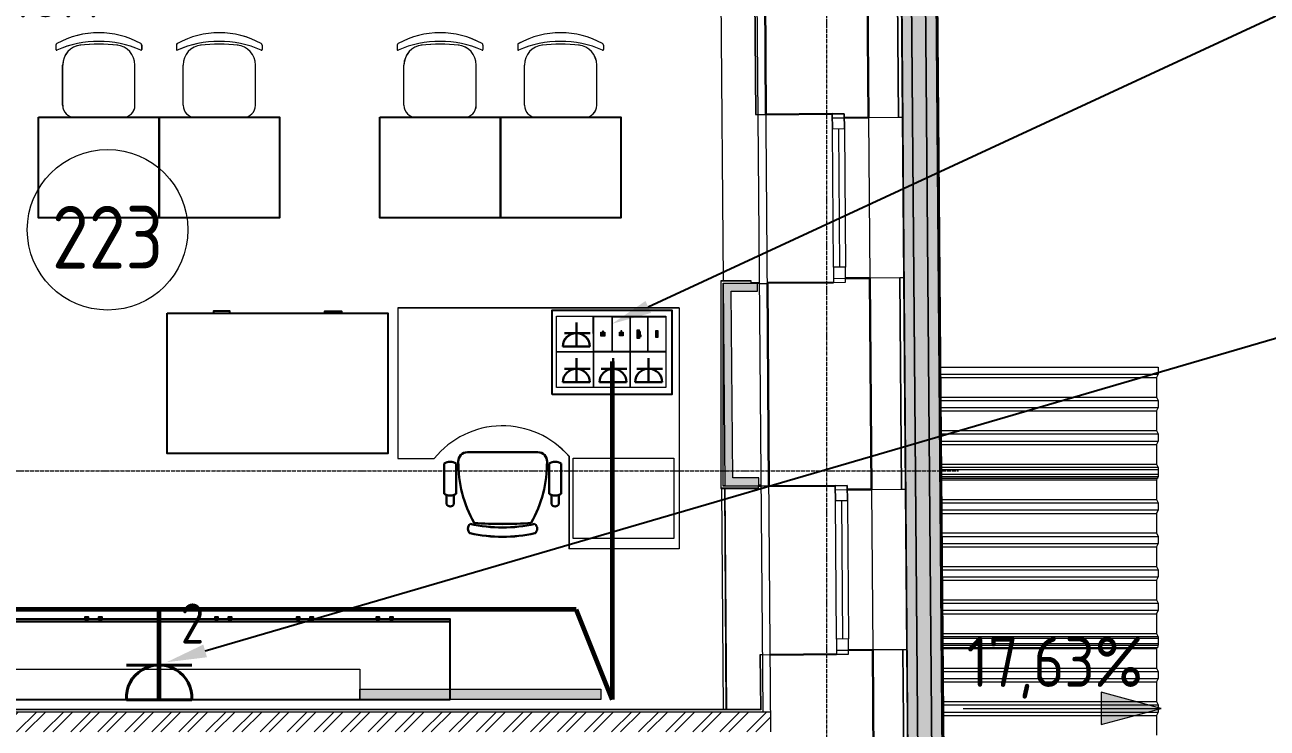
# Model space of a CAD drawing. Header units: millimetres. Extents: x -32 to 417638015, y -35 to 175284279.
# Drawn here: x 842121 to 848308, y 63432 to 66936 of the extents above; entities that cross this region are included whole.
import ezdxf
from ezdxf import colors
from ezdxf.entities.mleader import LeaderData, LeaderLine
from ezdxf.math import Vec2, Vec3

# ---------------------------------------------------------------- set-up
doc = ezdxf.new("R2010")
doc.units = ezdxf.units.MM
doc.linetypes.add('ADSK_Линия сетки', pattern=[25, 20, -2.5, 0, -2.5])
for name, color, linetype, lineweight in [('_ Окна', 7, 'Continuous', 9), ('_ЭМ_В полу', 26, 'Кабель в трубе', 60), ('_ЭМ_гофра', 5, 'Continuous', 60), ('_ЭМ_ТХобщее_слой', 7, 'Continuous', 30), ('Аннотация', 7, 'Continuous', 18), ('Обобщенные модели', 7, 'Continuous', 18), ('Ограждение', 7, 'Continuous', 9), ('Окна', 7, 'Continuous', 9), ('Оси', 253, 'Continuous', 9), ('Перекрытие', 7, 'Continuous', 18), ('Размеры', 7, 'Continuous', 9), ('Стены внутренние', 7, 'Continuous', 18), ('Стены наружные', 7, 'Continuous', 18), ('Стены несущие', 7, 'Continuous', 30), ('Стены отделка', 7, 'Continuous', 30), ('Стены штриховка', 7, 'Continuous', 9), ('ТХ', 5, 'Continuous', 0), ('ШТРИХОВКА', 252, 'Continuous', 15), ('Электро', 250, 'Continuous', 25), ('ЭМ', 5, 'Continuous', 40), ('ЭОМ_Кабель Быт. розеток', 5, 'Continuous', 30), ('ЭОМ_Кабель для СУП', 150, 'Continuous', 9)]:
    doc.layers.add(name, color=color, linetype=linetype, lineweight=lineweight)
for name, color, linetype in [('_ЭМ_Надписи', 7, 'Continuous'), ('PDF _СС_розетки', 7, 'Continuous'), ('ВНУТРЯНКА', 1, 'Continuous'), ('ЭОМ_Лотки рабочие', 5, 'Continuous')]:
    doc.layers.add(name, color=color, linetype=linetype)
doc.layers.add('PDF _ЭОМ _розетки', color=7, linetype='Continuous', true_color=0xeb0000)
doc.layers.add('Линии', color=7, linetype='Continuous', lineweight=9, true_color=0x00a600)
doc.styles.add('ELine', font='txt.shx')
doc.styles.add('GOST Common', font='GOST_Common.ttf', dxfattribs={"width": 0.9, "height": 350})
doc.styles.add('GOST Common_1', font='GOST_Common.ttf', dxfattribs={"width": 0.9, "height": 250})
doc.styles.add('ЭОМ', font='isocpeur.ttf', dxfattribs={"width": 0.85, "height": 250})
doc.linetypes.add('TRAY', pattern='A,12.119257,["_",ELine,S=4.5,R=90,X=0,Y=-1.555839],0.750382,["_",ELine,S=4.5,R=0,X=0,Y=-0.805849],1.314849,["_",ELine,S=4.5,R=0,X=0,Y=-0.805849],2.250029,["_",ELine,S=4.5,R=90,X=0,Y=-1.555839],13.565483', length=30)
doc.linetypes.add('Кабель в трубе', pattern='A,8,[133,ltypeshp.shx,S=1,R=0,X=10,Y=1.3],-3,[130,ltypeshp.shx,S=1.5,R=-45,X=-1.5,Y=0],8', length=19)

# ---------------------------------------------------------------- blocks, each defined once
blk = doc.blocks.new('Стул ученич штабелир №5-7')
at = {"color": 0, "linetype": 'ByBlock', "lineweight": -2}
for p, q in [((-120.1, 0), (120.1, 0)), ((-120.1, 0), (120.1, 0)), ((-179.9, -60), (-179.9, -260.3)), ((-179.9, -60), (-179.9, -260.3)), ((180.1, -60), (180.1, -260.3)), ((180.1, -60), (180.1, -260.3)), ((-213.4, -359), (-213.4, -337.3)), ((-213.4, -359), (-213.4, -337.3)), ((213.6, -359), (213.6, -337.3)), ((213.6, -359), (213.6, -337.3))]:
    blk.add_line(p, q, dxfattribs=at)
for centre, radius, start, end in [((-119.9, -60), 60, 90, 180), ((-119.9, -60), 60, 90, 180), ((120.1, -60), 60, 0, 90), ((120.1, -60), 60, 0, 90), ((-79.9, -260.3), 100, 180, 264.25844), ((-79.9, -260.3), 100, 180, 264.25844), ((80.1, -260.3), 100, 275.74156, 0), ((80.1, -260.3), 100, 275.74156, 0), ((-210.4, -337.3), 3, 63.89783, 180), ((-210.4, -337.3), 3, 63.89783, 180), ((-203.4, -359), 10, 180, 238.06825), ((-203.4, -359), 10, 180, 238.06825), ((0.1, 142.3), 520.8, 246.31951, 293.68049), ((0.1, 142.3), 520.8, 246.31951, 293.68049), ((0.1, 9), 430.5, 240.99166, 299.00834), ((0.1, 9), 430.5, 240.99166, 299.00834), ((0.1, 435.5), 800.4, 263.24698, 276.75302), ((0.1, 435.5), 800.4, 263.24698, 276.75302), ((203.6, -359), 10, 301.93175, 0), ((203.6, -359), 10, 301.93175, 0), ((210.6, -337.3), 3, 0, 116.10217), ((210.6, -337.3), 3, 0, 116.10217)]:
    blk.add_arc(centre, radius, start, end, dxfattribs=at)
blk = doc.blocks.new('Тх 2 этаж')
at = {"lineweight": 0, "true_color": 0x939598}
h = blk.add_hatch(color=252, dxfattribs=at)
h.dxf.hatch_style = 1
h.paths.add_polyline_path([(59399.2, 9820.5), (59399.2, 9870.5), (60599.2, 9870.5), (60599.2, 9820.5)])
at = {"color": 252, "linetype": 'Continuous', "lineweight": 5, "true_color": 0x939598}
for p, q in [((59589, 11770.5), (60989, 11770.5)), ((59589, 11770.5), (59589, 11020.5)), ((60989, 11770.5), (59589, 11770.5)), ((59589, 11770.5), (59589, 11020.5)), ((60989, 11770.5), (60989, 10570.5)), ((59589, 11020.5), (59769.9, 11020.5)), ((60441.1, 11031.5), (60441.1, 10570.5)), ((60989, 10570.5), (60441.1, 10570.5))]:
    blk.add_line(p, q, dxfattribs=at)
at = {"color": 252, "linetype": 'Continuous', "true_color": 0x939598}
for p, q in [((60285.7, 11052.1), (59935.6, 11052.1)), ((59819.1, 10844.7), (59819.1, 10995.9)), ((59879.3, 10844.7), (59879.3, 10995.9)), ((60342, 10844.7), (60342, 10995.9)), ((60402.3, 10844.7), (60402.3, 10995.9)), ((59831.1, 10793.3), (59831.1, 10838.9)), ((59867.8, 10793.3), (59867.8, 10839.1)), ((60353.5, 10793.3), (60353.5, 10839.1)), ((60390.3, 10793.3), (60390.2, 10838.9)), ((58399.2, 10208.5), (56949.2, 10208.5)), ((59849.2, 10208.5), (58399.2, 10208.5))]:
    blk.add_line(p, q, dxfattribs=at)
at = {"color": 252, "true_color": 0x939598}
for points in [[(57799.2, 12720.5), (58399.2, 12720.5), (58399.2, 12220.5), (57799.2, 12220.5)], [(58399.2, 12720.5), (58999.2, 12720.5), (58999.2, 12220.5), (58399.2, 12220.5)], [(59499.2, 12720.5), (60099.2, 12720.5), (60099.2, 12220.5), (59499.2, 12220.5)], [(60099.2, 12720.5), (60699.2, 12720.5), (60699.2, 12220.5), (60099.2, 12220.5)]]:
    blk.add_lwpolyline(points, close=True, dxfattribs=at)
at = {"color": 252, "linetype": 'Continuous', "true_color": 0x939598}
for points in [[(58439, 11745.5), (59539, 11745.5), (59539, 11045.5), (58439, 11045.5)], [(58399.2, 9820.5), (58399.2, 10220.5), (56949.2, 10220.5), (56949.2, 9820.5)], [(58030.2, 10220.5), (58047.6, 10220.5), (58047.6, 10230.7), (58030.2, 10230.7)], [(58097.9, 10220.5), (58115.3, 10220.5), (58115.3, 10230.7), (58097.9, 10230.7)], [(59849.2, 9820.5), (59849.2, 10220.5), (58399.2, 10220.5), (58399.2, 9820.5)], [(58676.3, 10220.5), (58693.7, 10220.5), (58693.7, 10230.7), (58676.3, 10230.7)], [(58744, 10220.5), (58761.4, 10220.5), (58761.4, 10230.7), (58744, 10230.7)], [(59083.3, 10220.5), (59100.7, 10220.5), (59100.7, 10230.7), (59083.3, 10230.7)], [(59151, 10220.5), (59168.4, 10220.5), (59168.4, 10230.7), (59151, 10230.7)], [(59480.2, 10220.5), (59497.6, 10220.5), (59497.6, 10230.7), (59480.2, 10230.7)], [(59547.9, 10220.5), (59565.3, 10220.5), (59565.3, 10230.7), (59547.9, 10230.7)]]:
    blk.add_lwpolyline(points, close=True, dxfattribs=at)
for points in [[(58752.3, 11745.5), (58752.3, 11754.5), (58670.4, 11754.5), (58670.4, 11745.5)], [(59225.7, 11745.5), (59225.7, 11754.5), (59307.5, 11754.5), (59307.5, 11745.5)]]:
    blk.add_lwpolyline(points, dxfattribs=at)
at = {"color": 252, "linetype": 'Continuous', "lineweight": 5, "true_color": 0x939598}
for points in [[(60962.6, 10621.8), (60462.6, 10621.8), (60462.6, 11021.8), (60962.6, 11021.8)], [(57399.2, 9970.5), (59399.2, 9970.5), (59399.2, 9820.5), (57399.2, 9820.5)]]:
    blk.add_lwpolyline(points, close=True, dxfattribs=at)
at = {"color": 252, "lineweight": 0, "true_color": 0x939598}
blk.add_lwpolyline([(59399.2, 9820.5), (59399.2, 9870.5), (60599.2, 9870.5), (60599.2, 9820.5), (59399.2, 9820.5)], dxfattribs=at)
at = {"color": 252, "linetype": 'Continuous', "lineweight": 5, "true_color": 0x939598}
blk.add_arc((60110, 10746.1), 437, 40.76329, 141.11011, dxfattribs=at)
at = {"color": 252, "linetype": 'Continuous', "true_color": 0x939598}
for centre, radius, start, end in [((59935, 11006.7), 45.4, 89.25187, 182.18664), ((60286.3, 11006.7), 45.4, 357.81347, 90.74787), ((59849.2, 10945.8), 58.4, 58.95097, 121.04877), ((60514.1, 11003.6), 624.5, 179.87797, 209.10589), ((59707.3, 11003.6), 624.5, 330.90677, 0.12147), ((60372.2, 10945.8), 58.4, 58.95097, 121.04877), ((59849.2, 10894.7), 58.4, 238.95101, 301.04877), ((60372.2, 10894.7), 58.4, 238.95098, 301.04877), ((59849.4, 10801.8), 20.2, 204.89545, 335.33537), ((60371.9, 10801.9), 20.2, 204.89545, 335.33537), ((59965.3, 10671), 28.1, 124.29007, 235.70964), ((60110, 11424.3), 747.5, 257.60199, 282.39777), ((60110, 11377.8), 747.5, 257.60199, 282.39777), ((60110, 12456.1), 1761.9, 265.39382, 274.65462), ((60254.6, 10671), 28.1, 304.29147, 55.70827)]:
    blk.add_arc(centre, radius, start, end, dxfattribs=at)
at = {"layer": 'ТХ', "color": 252, "lineweight": 0, "true_color": 0x939598, "rotation": 180}
for p in [(58099.2, 12720.5), (58699.2, 12720.5), (59799.2, 12720.5), (60399.2, 12720.5)]:
    blk.add_blockref('Стул ученич штабелир №5-7', p, dxfattribs=at)
blk = doc.blocks.new('План 2 этажа')
h = blk.add_hatch()
h.set_pattern_fill('ANSI32', color=8, scale=10)
h.set_pattern_definition([(45, (686.36, 338.7), (-67.35192, 67.35192), []), (45, (731.26, 338.7), (-67.35192, 67.35192), [])])
h.paths.add_polyline_path([(55756.835, 12083.7), (49801.357, 12083.7), (49801.357, 11983.7), (55757.644, 11983.7)])
at = {"layer": 'Ограждение', "transparency": 33554432}
h = blk.add_hatch(color=8, dxfattribs=at)
h.paths.add_polyline_path([(56647.471, 8248.532), (56642.086, 8914.406), (56623.671, 8905.577), (56600.99, 8905.393), (56578.374, 8917.343), (56565.275, 8934.124), (56560.152, 8950.761), (56463.199, 8949.645), (56467.425, 8427.128), (56616.918, 8278.839)])
h.paths.add_polyline_path([(56463.115, 8959.976), (56561.255, 8960.777), (56565.119, 8978.364), (56581.293, 8997.503), (56600.631, 9006.786), (56623.311, 9006.97), (56641.406, 8998.435), (56574.67, 17250.022), (56556.272, 17240.978), (56534.021, 17240.798), (56513.486, 17250.795), (56499.53, 17269.057), (56494.754, 17289.228), (56499.881, 17311.409), (56513.895, 17328.782), (56533.232, 17338.288), (56555.484, 17338.467), (56574.016, 17330.941), (56550.372, 20254.287), (56371.782, 20252.843), (56463.114, 8960.107)])
h = blk.add_hatch(color=8, dxfattribs=at)
h.paths.add_polyline_path([(56647.674, 8248.331), (56642.086, 8914.406), (56638.134, 8912.464), (56643.472, 8252.5), (56647.471, 8248.532)])
h.paths.add_polyline_path([(56641.609, 8998.34), (56574.687, 17247.858), (56570.735, 17245.915), (56637.424, 9000.314), (56641.406, 8998.435)])
h.paths.add_polyline_path([(56574.21, 17331.791), (56550.372, 20254.287), (56546.409, 20253.771), (56570.025, 17333.765), (56574.008, 17331.886)])
at = {"layer": 'Размеры'}
blk.add_hatch(color=8, dxfattribs=at).paths.add_polyline_path([(57701.946, 12100.955), (57401.946, 12181.34), (57401.946, 12020.57)])
at = {"layer": 'Стены внутренние'}
for points in [[(55567.729, 13208.81), (55559.559, 14218.893), (55519.557, 14218.893), (55527.727, 13208.81)], [(55690.02, 14178.893), (55690.02, 14218.893), (55559.559, 14218.893), (55559.882, 14178.893)], [(55697.41, 13208.81), (55697.41, 13248.81), (55567.405, 13248.81), (55567.729, 13208.81)]]:
    blk.add_hatch(color=8, dxfattribs=at).paths.add_polyline_path(points)
at = {"layer": '_ Окна', "color": 8, "lineweight": 18}
for p, q in [((56062.744, 15063.076), (56122.742, 15063.561)), ((56063.358, 14987.078), (56062.744, 15063.076)), ((56122.742, 15063.561), (56123.356, 14987.564)), ((56123.356, 14987.564), (56063.358, 14987.078)), ((56128.92, 14299.586), (56068.922, 14299.101)), ((56068.922, 14299.101), (56069.537, 14223.103)), ((56129.535, 14223.589), (56128.92, 14299.586)), ((56069.537, 14223.103), (56129.535, 14223.589)), ((56077.73, 13210.137), (56137.728, 13210.623)), ((56078.344, 13134.14), (56077.73, 13210.137)), ((56137.728, 13210.623), (56138.342, 13134.625)), ((56138.342, 13134.625), (56078.344, 13134.14)), ((56143.906, 12446.648), (56083.908, 12446.162)), ((56083.908, 12446.162), (56084.523, 12370.165)), ((56144.521, 12370.65), (56143.906, 12446.648)), ((56084.523, 12370.165), (56144.521, 12370.65))]:
    blk.add_line(p, q, dxfattribs=at)
at = {"layer": '_ Окна', "color": 8}
for p, q in [((56062.905, 15043.077), (56122.903, 15043.562)), ((56093.357, 14987.321), (56098.921, 14299.344)), ((56069.375, 14243.103), (56129.373, 14243.588)), ((56077.891, 13190.138), (56137.889, 13190.623)), ((56108.343, 13134.382), (56113.907, 12446.405)), ((56084.361, 12390.164), (56144.359, 12390.649))]:
    blk.add_line(p, q, dxfattribs=at)
at = {"layer": 'Линии', "color": 8}
blk.add_circle((52453.691, 14485.261), 400, dxfattribs=at)
at = {"layer": 'Обобщенные модели', "color": 8}
for p, q in [((56592.911, 13801.3), (56597.38, 13801.3)), ((56597.38, 13801.3), (56598.595, 13801.3)), ((56599.263, 13801.3), (56601.012, 13801.3)), ((56602.764, 13801.3), (57686.109, 13801.3)), ((57686.109, 13801.3), (57686.109, 13766.3)), ((56593.194, 13766.3), (56597.663, 13766.3)), ((56593.331, 13749.3), (56597.8, 13749.3)), ((56597.663, 13766.3), (56598.878, 13766.3)), ((56597.8, 13749.3), (56599.015, 13749.3)), ((56599.546, 13766.3), (56601.295, 13766.3)), ((56599.684, 13749.3), (56601.433, 13749.3)), ((56603.047, 13766.3), (57686.109, 13766.3)), ((56603.184, 13749.3), (57677.687, 13749.3)), ((57686.109, 13766.3), (57677.687, 13749.3)), ((57677.687, 13749.3), (57677.687, 13651.6)), ((56594.121, 13651.6), (56598.59, 13651.6)), ((56594.259, 13634.6), (56598.728, 13634.6)), ((56598.59, 13651.6), (56599.805, 13651.6)), ((56598.728, 13634.6), (56599.943, 13634.6)), ((56600.474, 13651.6), (56602.223, 13651.6)), ((56600.611, 13634.6), (56602.361, 13634.6)), ((56603.974, 13651.6), (57677.687, 13651.6)), ((56604.112, 13634.6), (57686.109, 13634.6)), ((57677.687, 13651.6), (57686.109, 13634.6)), ((57686.109, 13634.6), (57686.109, 13599.6)), ((56594.542, 13599.6), (56599.011, 13599.6)), ((56594.679, 13582.6), (56599.148, 13582.6)), ((56599.011, 13599.6), (56600.226, 13599.6)), ((56599.148, 13582.6), (56600.363, 13582.6)), ((56600.895, 13599.6), (56602.644, 13599.6)), ((56601.032, 13582.6), (56602.781, 13582.6)), ((56604.395, 13599.6), (57686.109, 13599.6)), ((56604.532, 13582.6), (57677.687, 13582.6)), ((57686.109, 13599.6), (57677.687, 13582.6)), ((57677.687, 13582.6), (57677.687, 13484.9)), ((56595.47, 13484.9), (56599.939, 13484.9)), ((56595.607, 13467.9), (56600.076, 13467.9)), ((56595.89, 13432.9), (56600.359, 13432.9)), ((56599.939, 13484.9), (56601.153, 13484.9)), ((56600.076, 13467.9), (56601.291, 13467.9)), ((56600.359, 13432.9), (56601.574, 13432.9)), ((56601.822, 13484.9), (56603.571, 13484.9)), ((56601.96, 13467.9), (56603.709, 13467.9)), ((56602.243, 13432.9), (56603.992, 13432.9)), ((56605.322, 13484.9), (57677.687, 13484.9)), ((56605.46, 13467.9), (57686.109, 13467.9)), ((56605.743, 13432.9), (57686.109, 13432.9)), ((57677.687, 13484.9), (57686.109, 13467.9)), ((57686.109, 13432.9), (57677.687, 13415.9)), ((57686.109, 13467.9), (57686.109, 13432.9)), ((56596.028, 13415.9), (56600.497, 13415.9)), ((56600.497, 13415.9), (56601.712, 13415.9)), ((56602.38, 13415.9), (56604.129, 13415.9)), ((56605.881, 13415.9), (57677.687, 13415.9)), ((57677.687, 13415.9), (57677.687, 13318.2)), ((56596.818, 13318.2), (56601.287, 13318.2)), ((56601.287, 13318.2), (56602.502, 13318.2)), ((56603.17, 13318.2), (56604.92, 13318.2)), ((56606.671, 13318.2), (57677.687, 13318.2)), ((57677.687, 13318.2), (57686.109, 13301.2)), ((56601.424, 13301.2), (56596.955, 13301.2)), ((56597.037, 13291.055), (56601.506, 13291.055)), ((56601.707, 13266.2), (56597.238, 13266.2)), ((56597.32, 13256.055), (56601.789, 13256.055)), ((56601.869, 13246.2), (56597.4, 13246.2)), ((56602.639, 13301.2), (56601.424, 13301.2)), ((56601.506, 13291.055), (56602.721, 13291.055)), ((56602.922, 13266.2), (56601.707, 13266.2)), ((56601.789, 13256.055), (56603.004, 13256.055)), ((56603.084, 13246.2), (56601.869, 13246.2)), ((56605.057, 13301.2), (56603.308, 13301.2)), ((56603.39, 13291.055), (56605.139, 13291.055)), ((56605.34, 13266.2), (56603.591, 13266.2)), ((56603.673, 13256.055), (56605.422, 13256.055)), ((56605.502, 13246.2), (56603.753, 13246.2)), ((57686.109, 13301.2), (56606.808, 13301.2)), ((56606.89, 13291.055), (57686.109, 13291.055)), ((57686.109, 13266.2), (56607.091, 13266.2)), ((56607.173, 13256.055), (57686.109, 13256.055)), ((57682.636, 13246.2), (56607.253, 13246.2)), ((57681.226, 13246.2), (57677.687, 13239.055)), ((57683.396, 13250.58), (57682.636, 13246.2)), ((57686.109, 13256.055), (57683.396, 13250.58)), ((57686.109, 13301.2), (57686.109, 13266.2)), ((57686.109, 13291.055), (57686.109, 13256.055)), ((56597.458, 13239.055), (56601.927, 13239.055)), ((56601.927, 13239.055), (56603.142, 13239.055)), ((56603.811, 13239.055), (56605.56, 13239.055)), ((56607.311, 13239.055), (57677.687, 13239.055)), ((57677.687, 13239.055), (57677.687, 13141.355)), ((56598.248, 13141.355), (56602.717, 13141.355)), ((56598.386, 13124.355), (56602.855, 13124.355)), ((56602.717, 13141.355), (56603.932, 13141.355)), ((56602.855, 13124.355), (56604.069, 13124.355)), ((56604.601, 13141.355), (56606.35, 13141.355)), ((56604.738, 13124.355), (56606.487, 13124.355)), ((56608.101, 13141.355), (57677.687, 13141.355)), ((56608.238, 13124.355), (57686.109, 13124.355)), ((57677.687, 13141.355), (57686.109, 13124.355)), ((57686.109, 13124.355), (57686.109, 13089.355)), ((56598.669, 13089.355), (56603.138, 13089.355)), ((56598.806, 13072.355), (56603.275, 13072.355)), ((56603.138, 13089.355), (56604.353, 13089.355)), ((56603.275, 13072.355), (56604.49, 13072.355)), ((56605.021, 13089.355), (56606.77, 13089.355)), ((56605.159, 13072.355), (56606.908, 13072.355)), ((56608.522, 13089.355), (57686.109, 13089.355)), ((56608.659, 13072.355), (57677.687, 13072.355)), ((57686.109, 13089.355), (57677.687, 13072.355)), ((57677.687, 13072.355), (57677.687, 12974.655)), ((56599.596, 12974.655), (56604.065, 12974.655)), ((56599.734, 12957.655), (56604.203, 12957.655)), ((56604.065, 12974.655), (56605.28, 12974.655)), ((56604.203, 12957.655), (56605.418, 12957.655)), ((56605.949, 12974.655), (56607.698, 12974.655)), ((56606.086, 12957.655), (56607.835, 12957.655)), ((56609.449, 12974.655), (57677.687, 12974.655)), ((56609.587, 12957.655), (57686.109, 12957.655)), ((57677.687, 12974.655), (57686.109, 12957.655)), ((57686.109, 12957.655), (57686.109, 12922.655)), ((56600.017, 12922.655), (56604.486, 12922.655)), ((56600.154, 12905.655), (56604.623, 12905.655)), ((56604.486, 12922.655), (56605.701, 12922.655)), ((56604.623, 12905.655), (56605.838, 12905.655)), ((56606.369, 12922.655), (56608.119, 12922.655)), ((56606.507, 12905.655), (56608.256, 12905.655)), ((56609.87, 12922.655), (57686.109, 12922.655)), ((56610.007, 12905.655), (57677.687, 12905.655)), ((57686.109, 12922.655), (57677.687, 12905.655)), ((57677.687, 12905.655), (57677.687, 12807.955)), ((56600.945, 12807.955), (56605.413, 12807.955)), ((56601.082, 12790.955), (56605.551, 12790.955)), ((56601.365, 12755.955), (56605.834, 12755.955)), ((56605.413, 12807.955), (56606.628, 12807.955)), ((56605.551, 12790.955), (56606.766, 12790.955)), ((56605.834, 12755.955), (56607.049, 12755.955)), ((56607.297, 12807.955), (56609.046, 12807.955)), ((56607.435, 12790.955), (56609.184, 12790.955)), ((56607.718, 12755.955), (56609.467, 12755.955)), ((56610.797, 12807.955), (57677.687, 12807.955)), ((56610.935, 12790.955), (57686.109, 12790.955)), ((56611.218, 12755.955), (57686.109, 12755.955)), ((57677.687, 12807.955), (57686.109, 12790.955)), ((57686.109, 12755.955), (57677.687, 12738.955)), ((57686.109, 12790.955), (57686.109, 12755.955)), ((56601.503, 12738.955), (56605.972, 12738.955)), ((56605.972, 12738.955), (56607.186, 12738.955)), ((56607.855, 12738.955), (56609.604, 12738.955)), ((56611.355, 12738.955), (57677.687, 12738.955)), ((57677.687, 12738.955), (57677.687, 12641.255)), ((56602.293, 12641.255), (56606.762, 12641.255)), ((56602.43, 12624.255), (56606.899, 12624.255)), ((56606.762, 12641.255), (56607.977, 12641.255)), ((56606.899, 12624.255), (56608.114, 12624.255)), ((56608.645, 12641.255), (56610.394, 12641.255)), ((56608.783, 12624.255), (56610.532, 12624.255)), ((56612.146, 12641.255), (57677.687, 12641.255)), ((56612.283, 12624.255), (57686.109, 12624.255)), ((57677.687, 12641.255), (57686.109, 12624.255)), ((57686.109, 12624.255), (57686.109, 12589.255)), ((56602.713, 12589.255), (56607.182, 12589.255)), ((56602.851, 12572.255), (56607.32, 12572.255)), ((56607.182, 12589.255), (56608.397, 12589.255)), ((56607.32, 12572.255), (56608.535, 12572.255)), ((56609.066, 12589.255), (56610.815, 12589.255)), ((56609.203, 12572.255), (56610.953, 12572.255)), ((56612.566, 12589.255), (57686.109, 12589.255)), ((56612.704, 12572.255), (57677.687, 12572.255)), ((57686.109, 12589.255), (57677.687, 12572.255)), ((57677.687, 12572.255), (57677.687, 12474.555)), ((56603.641, 12474.555), (56608.11, 12474.555)), ((56608.247, 12457.555), (56603.779, 12457.555)), ((56603.831, 12451.055), (56608.3, 12451.055)), ((56608.11, 12474.555), (56609.325, 12474.555)), ((56609.462, 12457.555), (56608.247, 12457.555)), ((56608.3, 12451.055), (56609.515, 12451.055)), ((56609.994, 12474.555), (56611.743, 12474.555)), ((56611.88, 12457.555), (56610.131, 12457.555)), ((56610.184, 12451.055), (56611.933, 12451.055)), ((56613.494, 12474.555), (57677.687, 12474.555)), ((57686.109, 12457.555), (56613.631, 12457.555)), ((56613.684, 12451.055), (57686.109, 12451.055)), ((57677.687, 12474.555), (57686.109, 12457.555)), ((57686.109, 12457.555), (57686.109, 12422.555)), ((57686.109, 12451.055), (57686.109, 12416.055)), ((56608.53, 12422.555), (56604.062, 12422.555)), ((56604.114, 12416.055), (56608.583, 12416.055)), ((56608.692, 12402.555), (56604.223, 12402.555)), ((56604.252, 12399.055), (56608.721, 12399.055)), ((56609.745, 12422.555), (56608.53, 12422.555)), ((56608.583, 12416.055), (56609.798, 12416.055)), ((56609.907, 12402.555), (56608.692, 12402.555)), ((56608.721, 12399.055), (56609.935, 12399.055)), ((56612.163, 12422.555), (56610.414, 12422.555)), ((56610.467, 12416.055), (56612.216, 12416.055)), ((56612.325, 12402.555), (56610.576, 12402.555)), ((56610.604, 12399.055), (56612.353, 12399.055)), ((57686.109, 12422.555), (56613.914, 12422.555)), ((56613.967, 12416.055), (57686.109, 12416.055)), ((57682.636, 12402.555), (56614.076, 12402.555)), ((56614.104, 12399.055), (57677.687, 12399.055)), ((57679.421, 12402.555), (57677.687, 12399.055)), ((57677.687, 12399.055), (57677.687, 12301.355)), ((57684.371, 12412.547), (57682.636, 12402.555)), ((57686.109, 12416.055), (57684.371, 12412.547)), ((56605.042, 12301.355), (56609.511, 12301.355)), ((56605.179, 12284.355), (56609.648, 12284.355)), ((56609.511, 12301.355), (56610.726, 12301.355)), ((56609.648, 12284.355), (56610.863, 12284.355)), ((56611.394, 12301.355), (56613.143, 12301.355)), ((56611.532, 12284.355), (56613.281, 12284.355)), ((56614.895, 12301.355), (57677.687, 12301.355)), ((56615.032, 12284.355), (57686.109, 12284.355)), ((57677.687, 12301.355), (57686.109, 12284.355)), ((57686.109, 12284.355), (57686.109, 12249.355)), ((56605.462, 12249.355), (56609.931, 12249.355)), ((56605.6, 12232.355), (56610.069, 12232.355)), ((56609.931, 12249.355), (56611.146, 12249.355)), ((56610.069, 12232.355), (56611.284, 12232.355)), ((56611.815, 12249.355), (56613.564, 12249.355)), ((56611.952, 12232.355), (56613.702, 12232.355)), ((56615.315, 12249.355), (57686.109, 12249.355)), ((56615.453, 12232.355), (57677.687, 12232.355)), ((57686.109, 12249.355), (57677.687, 12232.355)), ((57677.687, 12232.355), (57677.687, 12134.655)), ((56606.39, 12134.655), (56610.859, 12134.655)), ((56610.859, 12134.655), (56612.074, 12134.655)), ((56612.743, 12134.655), (56614.492, 12134.655)), ((56616.918, 12134.655), (57677.687, 12134.655)), ((57677.687, 12134.655), (57686.109, 12117.655)), ((56606.528, 12117.655), (56610.996, 12117.655)), ((56606.811, 12082.655), (56611.279, 12082.655)), ((56610.996, 12117.655), (56612.211, 12117.655)), ((56611.279, 12082.655), (56612.494, 12082.655)), ((56612.88, 12117.655), (56614.629, 12117.655)), ((56613.163, 12082.655), (56614.912, 12082.655)), ((56616.918, 12117.655), (57686.109, 12117.655)), ((56616.918, 12082.655), (57686.109, 12082.655)), ((57686.109, 12082.655), (57677.687, 12065.655)), ((57686.109, 12117.655), (57686.109, 12082.655)), ((56606.948, 12065.655), (56611.417, 12065.655)), ((56611.417, 12065.655), (56612.632, 12065.655)), ((56613.301, 12065.655), (56615.05, 12065.655)), ((56616.918, 12065.655), (57677.687, 12065.655)), ((57677.687, 12065.655), (57677.687, 11967.955))]:
    blk.add_line(p, q, dxfattribs=at)
at = {"layer": 'Ограждение', "color": 8}
for p, q in [((56371.782, 20252.843), (56463.117, 8959.806)), ((56371.782, 20252.843), (56463.117, 8959.806)), ((56569.525, 17245.32), (56636.204, 9000.889)), ((56570.735, 17245.915), (56637.424, 9000.314)), ((56571.061, 17246.075), (56637.751, 9000.159)), ((56571.402, 17246.242), (56638.095, 8999.997)), ((56573.15, 17246.312), (56639.851, 8999.169)), ((56573.402, 17249.398), (56640.128, 8999.038)), ((56573.62, 17246.312), (56640.322, 8998.947)), ((56573.748, 17246.312), (56640.451, 8998.886)), ((56574.67, 17250.022), (56641.406, 8998.435)), ((56574.888, 17247.956), (56641.609, 8998.34)), ((56412.894, 15045.907), (56404.451, 16089.873)), ((56419.364, 14245.933), (56412.894, 15045.907)), ((56412.894, 15045.907), (56419.364, 14245.933)), ((56427.88, 13192.969), (56419.364, 14245.933)), ((56434.35, 12392.995), (56427.88, 13192.969)), ((56427.88, 13192.969), (56434.35, 12392.995)), ((56442.979, 11326.026), (56434.35, 12392.995))]:
    blk.add_line(p, q, dxfattribs=at)
at = {"layer": 'Окна', "color": 8}
for p, q in [((56122.742, 15063.561), (56062.744, 15063.076)), ((56062.744, 15063.076), (56063.358, 14987.078)), ((56123.356, 14987.564), (56122.742, 15063.561)), ((56068.922, 14299.101), (56063.358, 14987.078)), ((56123.356, 14987.564), (56128.92, 14299.586)), ((56068.922, 14299.101), (56069.537, 14223.103)), ((56129.535, 14223.589), (56128.92, 14299.586)), ((56069.537, 14223.103), (56129.535, 14223.589)), ((56137.728, 13210.623), (56077.73, 13210.137)), ((56077.73, 13210.137), (56078.344, 13134.14)), ((56138.342, 13134.625), (56137.728, 13210.623)), ((56083.908, 12446.162), (56078.344, 13134.14)), ((56138.342, 13134.625), (56143.906, 12446.648)), ((56083.908, 12446.162), (56084.523, 12370.165)), ((56144.521, 12370.65), (56143.906, 12446.648)), ((56084.523, 12370.165), (56144.521, 12370.65))]:
    blk.add_line(p, q, dxfattribs=at)
at = {"layer": 'Оси', "color": 8, "linetype": 'ADSK_Линия сетки'}
for p, q in [((56035.923, -4690.674), (56035.923, 43330.545)), ((-9428.371, 13283.7), (56691.21, 13283.7))]:
    blk.add_line(p, q, dxfattribs=at)
at = {"layer": 'Перекрытие', "color": 8}
for p, q in [((55497.941, 16891.435), (55519.46, 14230.893)), ((56062.752, 15062.076), (55732.766, 15059.407)), ((55659.532, 14222.103), (55699.537, 14222.103)), ((55690.02, 14218.649), (55699.565, 14218.649)), ((55739.539, 14222.103), (55945.897, 14222.103)), ((55527.727, 13208.81), (55519.559, 13208.81)), ((55527.828, 13196.418), (55536.731, 12095.7)), ((55707.706, 13212.137), (55697.41, 13212.137)), ((55754.518, 12370.224), (56084.501, 12372.893))]:
    blk.add_line(p, q, dxfattribs=at)
at = {"layer": 'Размеры', "color": 8}
for p, q in [((57701.946, 12100.955), (57401.946, 12181.34)), ((57401.946, 12181.34), (57401.946, 12020.57)), ((57401.946, 12020.57), (57701.946, 12100.955))]:
    blk.add_line(p, q, dxfattribs=at)
at = {"layer": 'Размеры', "color": 8, "lineweight": 20}
blk.add_line((56714.176, 12100.955), (57701.946, 12100.955), dxfattribs=at)
at = {"layer": 'Стены внутренние', "color": 8}
for p, q in [((56242.899, 15044.532), (56249.369, 14244.559)), ((55520.509, 12095.7), (55513.491, 13196.222)), ((55525.491, 13196.298), (55532.509, 12095.7)), ((56257.885, 13191.594), (56264.355, 12391.62))]:
    blk.add_line(p, q, dxfattribs=at)
at = {"layer": 'Стены наружные', "color": 8}
for p, q in [((56315.466, 33274.669), (56512.116, 8960.024)), ((56462.117, 8959.798), (56369.966, 20353.667)), ((56512.115, 8960.024), (56420.779, 20253.204)), ((56581.759, 8997.732), (56515.019, 17249.76)), ((56515.072, 17249.735), (56581.813, 8997.758)), ((56565.056, 17245.296), (56631.718, 9003.005))]:
    blk.add_line(p, q, dxfattribs=at)
at = {"layer": 'Стены несущие', "color": 8}
for p, q in [((56242.899, 15044.532), (56234.456, 16088.499)), ((55724.635, 16064.375), (55732.754, 15060.407)), ((55732.754, 15060.407), (56062.744, 15063.076)), ((56122.903, 15043.562), (56242.899, 15044.532)), ((56249.369, 14244.559), (56129.373, 14243.588)), ((56257.885, 13191.594), (56249.369, 14244.559)), ((56069.537, 14223.103), (55739.548, 14220.435)), ((55739.548, 14220.435), (55747.74, 13207.468)), ((55747.74, 13207.468), (56077.73, 13210.137)), ((56137.889, 13190.623), (56257.885, 13191.594)), ((56264.355, 12391.62), (56144.359, 12390.649)), ((56272.985, 11324.651), (56264.355, 12391.62)), ((56084.523, 12370.165), (55754.534, 12367.496))]:
    blk.add_line(p, q, dxfattribs=at)
at = {"layer": 'Стены отделка', "color": 8, "lineweight": 9}
for p, q in [((55649.353, 20426.527), (55716.834, 12083.7)), ((55757.644, 11983.7), (55689.352, 20426.85)), ((55672.639, 16063.954), (55680.76, 15059.987)), ((55680.76, 15059.987), (55692.759, 15060.084)), ((55732.774, 15058.407), (55692.776, 15058.084)), ((56242.899, 15044.532), (56392.894, 15045.745)), ((56392.894, 15045.745), (56412.894, 15045.907)), ((56399.364, 14245.772), (56249.369, 14244.559)), ((56419.364, 14245.933), (56399.364, 14245.772)), ((55507.557, 14228.893), (55507.557, 13198.222)), ((55659.461, 14230.893), (55509.557, 14230.893)), ((55519.557, 14218.893), (55527.727, 13208.81)), ((55519.557, 13208.222), (55519.557, 14218.893)), ((55519.557, 14218.893), (55699.563, 14218.893)), ((55567.405, 13248.81), (55559.882, 14178.893)), ((55559.882, 14178.893), (55690.02, 14178.893)), ((55659.55, 14219.788), (55659.461, 14230.893)), ((55699.554, 14220.111), (55659.55, 14219.788)), ((55690.02, 14178.893), (55690.02, 14218.893)), ((55699.57, 14218.111), (55739.568, 14218.435)), ((55697.41, 13248.81), (55567.405, 13248.81)), ((55697.41, 13208.81), (55697.41, 13248.81)), ((55507.557, 13196.222), (55695.835, 13196.222)), ((55707.738, 13208.222), (55519.557, 13208.222)), ((55527.727, 13208.81), (55697.41, 13208.81)), ((55695.747, 13207.048), (55707.747, 13207.145)), ((55695.835, 13196.222), (55695.747, 13207.048)), ((55747.737, 13208.468), (55707.739, 13208.145)), ((56257.885, 13191.594), (56407.881, 13192.807)), ((56407.881, 13192.807), (56427.88, 13192.969)), ((56414.35, 12392.833), (56264.355, 12391.62)), ((56434.35, 12392.995), (56414.35, 12392.833)), ((55714.541, 12367.172), (55702.541, 12367.075)), ((55702.541, 12367.075), (55704.736, 12095.7)), ((55714.533, 12368.172), (55754.531, 12368.496)), ((49801.357, 12083.7), (55756.835, 12083.7)), ((55704.736, 12095.7), (49833.357, 12095.7))]:
    blk.add_line(p, q, dxfattribs=at)
at = {"layer": 'Стены штриховка', "color": 8}
for p, q in [((56384.451, 16089.712), (56392.894, 15045.745)), ((56392.894, 15045.745), (56384.451, 16089.712)), ((55674.639, 16063.97), (55682.76, 15060.003)), ((56399.364, 14245.772), (56407.881, 13192.807)), ((56407.881, 13192.807), (56399.364, 14245.772)), ((55509.557, 14230.893), (55507.557, 14230.893)), ((55507.557, 14230.893), (55507.557, 14228.893)), ((55659.477, 14228.893), (55507.557, 14228.893)), ((55509.557, 13196.222), (55509.557, 14230.893)), ((55507.557, 13198.222), (55507.557, 13196.222)), ((55695.819, 13198.222), (55507.557, 13198.222)), ((56414.35, 12392.833), (56422.98, 11325.864)), ((56422.98, 11325.864), (56414.35, 12392.833)), ((55704.541, 12367.092), (55706.753, 12093.7)), ((55706.753, 12093.7), (49831.357, 12093.7))]:
    blk.add_line(p, q, dxfattribs=at)
at = {"layer": 'ЭОМ_Лотки рабочие'}
blk.add_blockref('Тх 2 этаж', (-5689.424, 2325.176), dxfattribs=at)
at = {"layer": 'Аннотация', "color": 8, "lineweight": 9, "insert": (52453.691, 14448.313), "char_height": 312.5, "width": 520.21112, "attachment_point": 5, "line_spacing_factor": 1.022766, "style": 'GOST Common'}
blk.add_mtext('223', dxfattribs=at)
at = {"layer": 'Размеры', "color": 8, "style": 'GOST Common_1', "width": 0.9}
blk.add_text('17,63%%%', height=250, rotation=360, dxfattribs=at).set_placement((56733, 12207.662))
blk = doc.blocks.new('_ЭМ_ТХ2_2ЭТАЖнов')
at = {"color": 252, "linetype": 'Continuous', "lineweight": 5, "true_color": 0x939598}
for p, q in [((59713.6, 13762), (61113.6, 13762)), ((59713.6, 13762), (59713.6, 13012)), ((61113.6, 13762), (59713.6, 13762)), ((59713.6, 13762), (59713.6, 13012)), ((61113.6, 13762), (61113.6, 12562)), ((59713.6, 13012), (59894.5, 13012)), ((60565.7, 13023), (60565.7, 12562)), ((61113.6, 12562), (60565.7, 12562))]:
    blk.add_line(p, q, dxfattribs=at)
at = {"color": 252, "linetype": 'Continuous', "true_color": 0x939598}
for p, q in [((60410.4, 13043.6), (60060.2, 13043.6)), ((59943.7, 12836.2), (59943.7, 12987.3)), ((60003.9, 12836.2), (60003.9, 12987.3)), ((60466.7, 12836.2), (60466.7, 12987.3)), ((60526.9, 12836.2), (60526.9, 12987.3)), ((59955.7, 12784.7), (59955.8, 12830.4)), ((59992.5, 12784.8), (59992.5, 12830.5)), ((60478.2, 12784.8), (60478.2, 12830.5)), ((60514.9, 12784.7), (60514.9, 12830.4)), ((58523.9, 12200), (57073.9, 12200)), ((59973.9, 12200), (58523.9, 12200))]:
    blk.add_line(p, q, dxfattribs=at)
at = {"color": 252, "linetype": 'Continuous', "lineweight": 5, "true_color": 0x939598}
blk.add_arc((60234.7, 12737.6), 437, 40.76329, 141.11011, dxfattribs=at)
at = {"color": 252, "linetype": 'Continuous', "true_color": 0x939598}
for centre, radius, start, end in [((59973.8, 12937.3), 58.4, 58.95097, 121.04877), ((60059.6, 12998.2), 45.4, 89.25187, 182.18664), ((60638.7, 12995.1), 624.5, 179.87797, 209.10589), ((59831.9, 12995.1), 624.5, 330.90677, 0.12147), ((60411, 12998.2), 45.4, 357.81347, 90.74787), ((60496.8, 12937.3), 58.4, 58.95097, 121.04877), ((59973.8, 12886.2), 58.4, 238.95101, 301.04877), ((60496.8, 12886.2), 58.4, 238.95098, 301.04877), ((59974.1, 12793.3), 20.2, 204.89545, 335.33537), ((60496.5, 12793.3), 20.2, 204.89545, 335.33537), ((60090, 12662.4), 28.1, 124.29007, 235.70964), ((60234.6, 13415.8), 747.5, 257.60199, 282.39777), ((60234.6, 14447.6), 1761.9, 265.39382, 274.65462), ((60379.2, 12662.4), 28.1, 304.29147, 55.70827), ((60234.6, 13369.3), 747.5, 257.60199, 282.39777)]:
    blk.add_arc(centre, radius, start, end, dxfattribs=at)
at = {"layer": 'ТХ', "color": 252, "lineweight": 0, "true_color": 0x939598, "rotation": 180}
for p in [(58223.9, 14712), (58823.9, 14712), (59923.9, 14712), (60523.9, 14712)]:
    blk.add_blockref('Стул ученич штабелир №5-7', p, dxfattribs=at)
blk = doc.blocks.new('розетк для люка')
at = {"layer": 'ВНУТРЯНКА', "color": 5, "lineweight": 30, "ltscale": 100, "transparency": 33554687}
blk.add_line((-67.1, -58.8), (-67.1, 69), dxfattribs=at)
at = {"layer": 'Электро', "color": 5, "lineweight": 30, "transparency": 33554687}
for p, q in [((0, 67.3), (0, -67.3)), ((0, 0), (-120.1, 0))]:
    blk.add_line(p, q, dxfattribs=at)
blk.add_ellipse((0.1, 0), major_axis=(47.6, 47.6), ratio=1, start_param=0.787621, end_param=3.924768, dxfattribs=at)
blk = doc.blocks.new('Люк на 6 мест')
h = blk.add_hatch(color=256)
h.dxf.hatch_style = 1
h.paths.add_polyline_path([(-284.6, 515.7), (-284.6, 526.8), (-319.2, 527), (-319.2, 515.9)])
h = blk.add_hatch(color=256)
h.dxf.hatch_style = 1
h.paths.add_polyline_path([(-323.7, 435.1), (-323.7, 435.1), (-313, 442.8), (-289.1, 442.7), (-279.4, 435), (-279.4, 435), (-279.3, 422.8), (-323.6, 422.8)])
h = blk.add_hatch(color=256)
h.dxf.hatch_style = 1
h.paths.add_polyline_path([(-311.7, 334.8), (-311.7, 341.7), (-317.2, 341.7), (-317.3, 347.2), (-311.8, 347.2), (-311.8, 354.1), (-292.5, 354.1), (-292.5, 334.9)])
h = blk.add_hatch(color=256)
h.dxf.hatch_style = 1
h.paths.add_polyline_path([(-311.3, 243.2), (-311.3, 250.1), (-316.8, 250.1), (-316.8, 255.6), (-311.3, 255.6), (-311.3, 262.4), (-292, 262.5), (-292, 243.2)])
for p, q in [((-323.6, 422.8), (-323.7, 435.1)), ((-323.7, 435.1), (-323.7, 435.1)), ((-289.1, 442.7), (-296.8, 442.7)), ((-296.8, 442.7), (-296.8, 435)), ((-289.1, 435), (-289.1, 442.7)), ((-289.1, 435), (-279.4, 435)), ((-279.4, 435), (-279.3, 422.8)), ((-279.3, 422.8), (-323.6, 422.8))]:
    blk.add_line(p, q)
for points in [[(-215.5, 477.1), (-388.3, 476.8), (-388.3, 565.7), (-215.5, 566)], [(-284.6, 526.8), (-284.6, 515.7), (-319.2, 515.9), (-319.2, 527)], [(-215.5, 388.2), (-388.3, 387.9), (-388.3, 476.8), (-215.5, 477.1)], [(-215.5, 299.3), (-388.3, 299), (-388.3, 387.9), (-215.5, 388.2)], [(-215.8, 205.5), (-388.7, 205.1), (-388.3, 299), (-215.5, 299.3)]]:
    blk.add_lwpolyline(points, close=True)
for points in [[(-311.8, 347.2), (-317.3, 347.2), (-317.2, 341.7), (-311.7, 341.7)], [(-311.8, 347.2), (-311.8, 354.1), (-292.5, 354.1)], [(-292.5, 354.1), (-292.5, 334.9), (-311.7, 334.8), (-311.7, 341.7)], [(-311.3, 255.6), (-316.8, 255.6), (-316.8, 250.1), (-311.3, 250.1)], [(-292, 262.5), (-292, 243.2), (-311.3, 243.2), (-311.3, 250.1)], [(-311.3, 255.6), (-311.3, 262.4), (-292, 262.5)]]:
    blk.add_lwpolyline(points)
at = {"layer": 'PDF _СС_розетки', "linetype": 'Continuous', "lineweight": 20, "transparency": 33554687}
for points in [[(-391.2, 566), (-213.4, 566), (-213.4, 388.2), (-391.2, 388.2)], [(-391.2, 388.2), (-213.4, 388.2), (-213.4, 205.3), (-391.2, 205.3)], [(-391.2, 388.2), (-213.4, 388.2), (-213.4, 205.3), (-391.2, 205.3)], [(-391.2, 205.3), (-213.4, 205.3), (-213.4, 22.4), (-391.2, 22.4)]]:
    blk.add_lwpolyline(points, close=True, dxfattribs=at)
at = {"layer": 'PDF _ЭОМ _розетки', "color": 3, "linetype": 'Continuous', "lineweight": 25, "transparency": 33554687}
blk.add_lwpolyline([(0, 0), (-421.6, 0), (-421.6, 596.5), (0, 596.5)], close=True, dxfattribs=at)
at = {"layer": 'PDF _ЭОМ _розетки', "color": 7, "linetype": 'Continuous', "lineweight": 20, "transparency": 33554687}
for points in [[(-35.6, 388.2), (-213.4, 388.2), (-213.4, 566), (-35.6, 566)], [(-35.6, 205.3), (-213.4, 205.3), (-213.4, 388.2), (-35.6, 388.2)], [(-35.6, 22.4), (-213.4, 22.4), (-213.4, 205.3), (-35.6, 205.3)]]:
    blk.add_lwpolyline(points, close=True, dxfattribs=at)
at = {"layer": 'ВНУТРЯНКА', "color": 5, "lineweight": 30, "ltscale": 100, "transparency": 33554687}
for p, q in [((-129, 244.7), (-129, 372.6)), ((-128.8, 244.7), (-128.8, 372.6)), ((-306.8, 61.8), (-306.8, 189.7)), ((-306.6, 61.8), (-306.6, 189.7)), ((-128.8, 61.8), (-128.8, 189.7))]:
    blk.add_line(p, q, dxfattribs=at)
at = {"layer": 'ВНУТРЯНКА', "color": 1, "lineweight": 30, "ltscale": 100, "transparency": 33554687}
blk.add_line((-129, 61.8), (-129, 189.7), dxfattribs=at)
at = {"layer": 'Электро', "color": 5, "lineweight": 30, "transparency": 33554687}
for p, q in [((-61.9, 370.8), (-61.9, 236.3)), ((-61.7, 370.8), (-61.7, 236.3)), ((-61.9, 303.6), (-181.9, 303.6)), ((-61.7, 303.6), (-181.8, 303.6)), ((-239.5, 188), (-239.5, 53.4)), ((-61.7, 188), (-61.7, 53.4)), ((-239.7, 120.7), (-359.7, 120.7)), ((-239.5, 120.7), (-359.6, 120.7)), ((-61.7, 120.7), (-181.8, 120.7))]:
    blk.add_line(p, q, dxfattribs=at)
at = {"layer": 'Электро', "color": 1, "lineweight": 30, "transparency": 33554687}
for p, q in [((-239.7, 188), (-239.7, 53.4)), ((-61.9, 188), (-61.9, 53.4)), ((-61.9, 120.7), (-181.9, 120.7))]:
    blk.add_line(p, q, dxfattribs=at)
at = {"layer": 'Электро', "color": 5, "lineweight": 30, "transparency": 33554687}
for centre in [(-61.7, 303.6), (-61.6, 303.6), (-239.5, 120.7), (-239.4, 120.7), (-61.6, 120.7)]:
    blk.add_ellipse(centre, major_axis=(47.6, 47.6), ratio=1, start_param=0.787621, end_param=3.924768, dxfattribs=at)
at = {"layer": 'Электро', "color": 1, "lineweight": 30, "transparency": 33554687}
blk.add_ellipse((-61.7, 120.7), major_axis=(47.6, 47.6), ratio=1, start_param=0.787621, end_param=3.924768, dxfattribs=at)
at = {"color": 5, "linetype": 'TRAY', "lineweight": 53, "transparency": 33554687}
blk.add_blockref('розетк для люка', (-61.9, 480.3), dxfattribs=at)
blk = doc.blocks.new('2м розетка IP20')
at = {"layer": 'ЭМ', "color": 5}
for p, q in [((-494124.5, -357092.4), (-494124.5, -356766.5)), ((-494287.3, -356918.9), (-493961.8, -356918.9)), ((-494287.3, -357092.4), (-493961.8, -357092.4))]:
    blk.add_line(p, q, dxfattribs=at)
blk.add_arc((-494124.5, -357082), 163.1, 356.31959, 183.68041, dxfattribs=at)
at = {"layer": 'ЭОМ_Кабель Быт. розеток', "color": 7, "insert": (-494016.1, -356612.2), "char_height": 200, "attachment_point": 1, "style": 'ЭОМ'}
blk.add_mtext_dynamic_manual_height_columns('2', width=91.256, gutter_width=1250, heights=[0], dxfattribs=at)

msp = doc.modelspace()

# ---------------------------------------------------------------- block references
at = {"layer": 'ШТРИХОВКА'}
msp.add_blockref('План 2 этажа', (790079.3, 51429.5), dxfattribs=at)

# ---------------------------------------------------------------- next in the draw order: linework, layer by layer
at = {"layer": '_ЭМ_В полу', "ltscale": 25}
msp.add_lwpolyline([(845045.5, 65258.5), (845045.5, 63575.2)], dxfattribs=at)
at = {"layer": '_ЭМ_гофра', "linetype": 'ByBlock'}
for points in [[(844865.9, 64022.4), (840315.3, 64022.4), (840315.3, 71464.4), (840871.1, 71464.4), (840871.1, 71748), (840871.1, 71670.6)], [(842789.2, 63572.8), (842789.2, 64022.4)], [(844865.9, 64022.4), (845045.5, 63575.2)]]:
    msp.add_lwpolyline(points, dxfattribs=at)

# ---------------------------------------------------------------- next in the draw order: block references
at = {"layer": '_ЭМ_ТХобщее_слой', "lineweight": 50}
msp.add_blockref('_ЭМ_ТХ2_2ЭТАЖнов', (784265.3, 51763.2), dxfattribs=at)
at = {"layer": 'ЭОМ_Кабель Быт. розеток'}
msp.add_blockref('2м розетка IP20', (1336913.7, 420665.2), dxfattribs=at)
at = {"layer": 'ЭОМ_Кабель для СУП', "color": 217, "linetype": 'ByBlock', "lineweight": 40, "true_color": 0x93278f, "transparency": 33554687, "rotation": 270}
msp.add_blockref('Люк на 6 мест', (844747, 65093.5), dxfattribs=at)

# ---------------------------------------------------------------- next in the draw order: leaders
at = {"layer": '_ЭМ_Надписи', "color": 7, "ltscale": 5}
ml = msp.add_multileader_mtext('Standard', dxfattribs=at)
ml.set_content('{\\fGOST Common|b0|i0|c0|p34;\\W0.9;\\C256;2\\fGOST Common|b0|i0|c204|p34;ЩРС-2\\fISOCPEUR|b0|i0|c204|p34;\\W0.85; Гр.3\\P\\W1;\\C0;Раб.место учителя, ноутбук}', color=1, style='ЭОМ')
ml.set_leader_properties()
ml.build(insert=Vec2(0, 0))
ml.multileader.update_dxf_attribs({"text_left_attachment_type": 6, "text_right_attachment_type": 6, "dogleg_length": 0, "arrow_head_size": 200})
ctx = ml.context
ctx.base_point, ctx.char_height, ctx.arrow_head_size, ctx.landing_gap_size, ctx.plane_origin = Vec3(850704.6, 68073, -64.3), 250, 200, 0, Vec3(822234.6, 74640.7, -64.3)
ctx.left_attachment, ctx.right_attachment = 6, 6
notes = []
notes.append((ctx, [(0, (1, 1, 0), (850704.6, 68073, -64.3), (1, 0), 0, [(0, [(845044.5, 65446, -64.3)], 0, [])])]))
ctx.mtext.insert, ctx.mtext.width, ctx.mtext.defined_height, ctx.mtext.flow_direction = Vec3(850704.6, 68398, -64.3), 2073.809, 545.6, 5
ml = msp.add_multileader_mtext('Standard', dxfattribs=at)
ml.set_content('{\\fGOST Common|b0|i0|c204|p34;\\W0.9;\\C256;2ЩРС-2\\fISOCPEUR|b0|i0|c204|p34;\\W0.85; Гр.3 Резерв\\P\\fGOST Common|b0|i0|c0|p34;\\W0.9;h=\\fGOST Common|b0|i0|c204|p34;1\\fGOST Common|b0|i0|c0|p34;.\\fGOST Common|b0|i0|c204|p34;8м}', color=1, style='ЭОМ')
ml.set_leader_properties()
ml.build(insert=Vec2(0, 0))
ml.multileader.update_dxf_attribs({"text_left_attachment_type": 6, "text_right_attachment_type": 6, "dogleg_length": 0, "arrow_head_size": 200})
ctx = ml.context
ctx.base_point, ctx.char_height, ctx.arrow_head_size, ctx.landing_gap_size, ctx.plane_origin = Vec3(841668.2, 67756.7, -64.3), 250, 200, 0, Vec3(817299.1, 81465.7, -64.3)
ctx.left_attachment, ctx.right_attachment = 6, 6
notes.append((ctx, [(0, (1, 1, 0), (841668.2, 67756.7, -64.3), (1, 0), 0, [(0, [(840041.6, 65208.3, -64.3)], 0, [])])]))
ctx.mtext.insert, ctx.mtext.width, ctx.mtext.defined_height, ctx.mtext.flow_direction = Vec3(841668.2, 68056.7, -64.3), 2273.288, 545.6, 5
ml = msp.add_multileader_mtext('Standard', dxfattribs=at)
ml.set_content('{\\fGOST Common|b0|i0|c204|p34;\\W0.9;\\C256;2ЩРС-2\\fISOCPEUR|b0|i0|c204|p34;\\W0.85; Гр.3\\Ph=2.0м\\P\\W1;\\C0;Итер. у-во}', color=1, style='ЭОМ')
ml.set_leader_properties()
ml.build(insert=Vec2(0, 0))
ml.multileader.update_dxf_attribs({"text_left_attachment_type": 6, "text_right_attachment_type": 6, "dogleg_length": 0, "arrow_head_size": 200})
ctx = ml.context
ctx.base_point, ctx.char_height, ctx.arrow_head_size, ctx.landing_gap_size, ctx.plane_origin = Vec3(850575.8, 66026), 250, 200, 0, Vec3(831641.5, 71139.3)
ctx.left_attachment, ctx.right_attachment = 6, 6
notes.append((ctx, [(0, (1, 1, 0), (850575.8, 66026), (1, 0), 0, [(0, [(842826.8, 63760.3)], 0, [])])]))
ctx.mtext.insert, ctx.mtext.width, ctx.mtext.defined_height, ctx.mtext.flow_direction = Vec3(850575.8, 66351), 2879.263, 1412.5, 5
for ctx, leaders in notes:
    for number, flags, end, landing, length, lines in leaders:
        leader = LeaderData()
        leader.index, (leader.has_last_leader_line, leader.has_dogleg_vector, leader.attachment_direction) = number, flags
        leader.last_leader_point, leader.dogleg_vector, leader.dogleg_length = Vec3(end), Vec3(landing), length
        for number, points, colour, breaks in lines:
            line = LeaderLine()
            line.index, line.vertices, line.color, line.breaks = number, Vec3.list(points), colors.encode_raw_color(colour), breaks
            leader.lines.append(line)
        ctx.leaders.append(leader)

doc.saveas('drawing.dxf')
